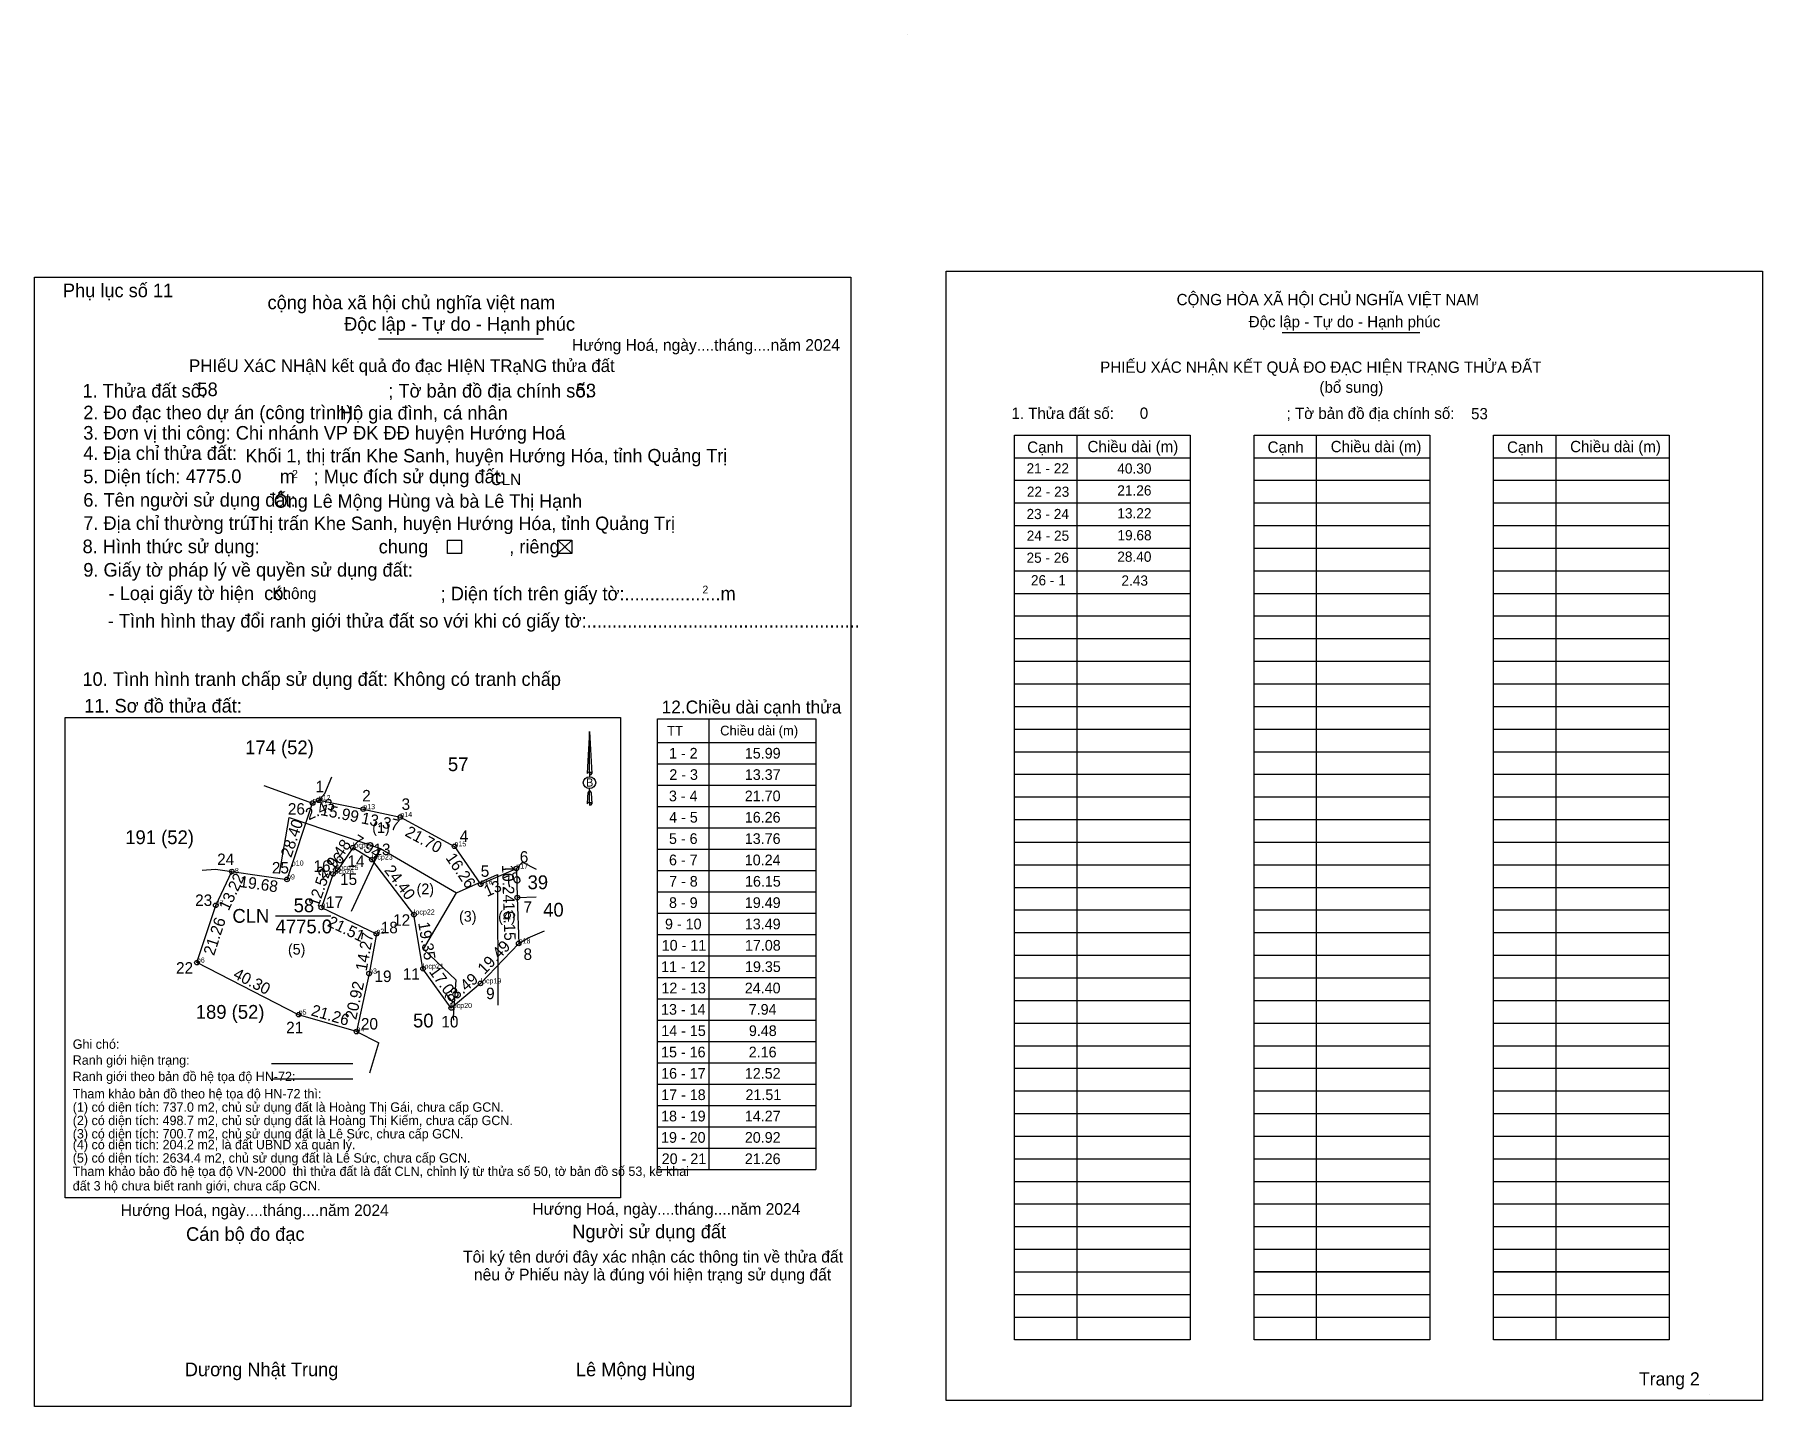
# Model space of a CAD drawing. Extents: x 549874 to 550483, y 1840855 to 1841338.
import ezdxf

# ---------------------------------------------------------------- set-up
doc = ezdxf.new("R2010")
doc.units = 0
for name, color, linetype in [('Level 1', 7, 'Continuous'), ('Level 10', 7, 'Continuous'), ('Level 11', 7, 'Continuous'), ('Level 12', 7, 'Continuous'), ('Level 13', 7, 'Continuous'), ('Level 14', 7, 'Continuous'), ('Level 27', 7, 'Continuous'), ('Level 3', 7, 'Continuous'), ('Level 36', 7, 'Continuous'), ('Level 40', 7, 'Continuous'), ('Level 49', 7, 'Continuous'), ('Level 52', 7, 'Continuous'), ('Level 53', 7, 'Continuous'), ('Level 6', 7, 'Continuous'), ('Level 7', 7, 'Continuous'), ('Level 9', 7, 'Continuous')]:
    doc.layers.add(name, color=color, linetype=linetype)

msp = doc.modelspace()

# ---------------------------------------------------------------- linework, layer by layer
at = {"layer": 'Level 1'}
for p, q in [((550181.28, 1841338.49), (550181.28, 1841338.49)), ((550313.53, 1841233.43), (550362.05, 1841233.43)), ((550241.11, 1841197.28), (550241.11, 1840878.32)), ((550325.55, 1841197.28), (550325.55, 1840878.32)), ((550409.99, 1841197.28), (550409.99, 1840878.32)), ((550219.18, 1841189.31), (550281.11, 1841189.31)), ((550303.62, 1841189.31), (550365.55, 1841189.31)), ((550388.06, 1841189.31), (550449.99, 1841189.31)), ((550219.18, 1841181.33), (550281.11, 1841181.33)), ((550303.62, 1841181.33), (550365.55, 1841181.33)), ((550388.06, 1841181.33), (550449.99, 1841181.33)), ((550219.18, 1841173.36), (550281.11, 1841173.36)), ((550303.62, 1841173.36), (550365.55, 1841173.36)), ((550388.06, 1841173.36), (550449.99, 1841173.36)), ((550219.18, 1841165.39), (550281.11, 1841165.39)), ((550303.62, 1841165.39), (550365.55, 1841165.39)), ((550388.06, 1841165.39), (550449.99, 1841165.39)), ((550219.18, 1841157.41), (550281.11, 1841157.41)), ((550303.62, 1841157.41), (550365.55, 1841157.41)), ((550388.06, 1841157.41), (550449.99, 1841157.41)), ((550219.18, 1841149.44), (550281.11, 1841149.44)), ((550303.62, 1841149.44), (550365.55, 1841149.44)), ((550388.06, 1841149.44), (550449.99, 1841149.44)), ((550219.18, 1841141.46), (550281.11, 1841141.46)), ((550303.62, 1841141.46), (550365.55, 1841141.46)), ((550388.06, 1841141.46), (550449.99, 1841141.46)), ((550219.18, 1841133.49), (550281.11, 1841133.49)), ((550303.62, 1841133.49), (550365.55, 1841133.49)), ((550388.06, 1841133.49), (550449.99, 1841133.49)), ((550219.18, 1841125.52), (550281.11, 1841125.52)), ((550303.62, 1841125.52), (550365.55, 1841125.52)), ((550388.06, 1841125.52), (550449.99, 1841125.52)), ((550219.18, 1841117.54), (550281.11, 1841117.54)), ((550303.62, 1841117.54), (550365.55, 1841117.54)), ((550388.06, 1841117.54), (550449.99, 1841117.54)), ((550219.18, 1841109.57), (550281.11, 1841109.57)), ((550303.62, 1841109.57), (550365.55, 1841109.57)), ((550388.06, 1841109.57), (550449.99, 1841109.57)), ((550219.18, 1841101.59), (550281.11, 1841101.59)), ((550303.62, 1841101.59), (550365.55, 1841101.59)), ((550388.06, 1841101.59), (550449.99, 1841101.59)), ((550111.3, 1841097.26), (550111.3, 1840938.36)), ((550093.24, 1841088.86), (550149.05, 1841088.86)), ((550219.18, 1841093.62), (550281.11, 1841093.62)), ((550303.62, 1841093.62), (550365.55, 1841093.62)), ((550388.06, 1841093.62), (550449.99, 1841093.62)), ((550219.18, 1841085.65), (550281.11, 1841085.65)), ((550303.62, 1841085.65), (550365.55, 1841085.65)), ((550388.06, 1841085.65), (550449.99, 1841085.65)), ((550093.24, 1841081.34), (550149.05, 1841081.34)), ((550219.18, 1841077.67), (550281.11, 1841077.67)), ((550303.62, 1841077.67), (550365.55, 1841077.67)), ((550388.06, 1841077.67), (550449.99, 1841077.67)), ((550093.24, 1841073.81), (550149.05, 1841073.81)), ((550219.18, 1841069.7), (550281.11, 1841069.7)), ((550303.62, 1841069.7), (550365.55, 1841069.7)), ((550388.06, 1841069.7), (550449.99, 1841069.7)), ((550093.24, 1841066.29), (550149.05, 1841066.29)), ((550093.24, 1841058.76), (550149.05, 1841058.76)), ((550219.18, 1841061.72), (550281.11, 1841061.72)), ((550303.62, 1841061.72), (550365.55, 1841061.72)), ((550388.06, 1841061.72), (550449.99, 1841061.72)), ((550093.24, 1841051.24), (550149.05, 1841051.24)), ((550219.18, 1841053.75), (550281.11, 1841053.75)), ((550303.62, 1841053.75), (550365.55, 1841053.75)), ((550388.06, 1841053.75), (550449.99, 1841053.75)), ((550219.18, 1841045.78), (550281.11, 1841045.78)), ((550303.62, 1841045.78), (550365.55, 1841045.78)), ((550388.06, 1841045.78), (550449.99, 1841045.78)), ((550093.24, 1841043.71), (550149.05, 1841043.71)), ((550093.24, 1841036.19), (550149.05, 1841036.19)), ((550219.18, 1841037.8), (550281.11, 1841037.8)), ((550303.62, 1841037.8), (550365.55, 1841037.8)), ((550388.06, 1841037.8), (550449.99, 1841037.8)), ((550093.24, 1841028.66), (550149.05, 1841028.66)), ((550219.18, 1841029.83), (550281.11, 1841029.83)), ((550303.62, 1841029.83), (550365.55, 1841029.83)), ((550388.06, 1841029.83), (550449.99, 1841029.83)), ((550093.24, 1841021.13), (550149.05, 1841021.13)), ((550219.18, 1841021.86), (550281.11, 1841021.86)), ((550303.62, 1841021.86), (550365.55, 1841021.86)), ((550388.06, 1841021.86), (550449.99, 1841021.86)), ((550093.24, 1841013.61), (550149.05, 1841013.61)), ((550219.18, 1841013.88), (550281.11, 1841013.88)), ((550303.62, 1841013.88), (550365.55, 1841013.88)), ((550388.06, 1841013.88), (550449.99, 1841013.88)), ((550093.24, 1841006.08), (550149.05, 1841006.08)), ((550219.18, 1841005.91), (550281.11, 1841005.91)), ((550303.62, 1841005.91), (550365.55, 1841005.91)), ((550388.06, 1841005.91), (550449.99, 1841005.91)), ((550093.24, 1840998.56), (550149.05, 1840998.56)), ((550219.18, 1840997.93), (550281.11, 1840997.93)), ((550303.62, 1840997.93), (550365.55, 1840997.93)), ((550388.06, 1840997.93), (550449.99, 1840997.93)), ((550093.24, 1840991.03), (550149.05, 1840991.03)), ((550219.18, 1840989.96), (550281.11, 1840989.96)), ((550303.62, 1840989.96), (550365.55, 1840989.96)), ((550388.06, 1840989.96), (550449.99, 1840989.96)), ((550093.24, 1840983.51), (550149.05, 1840983.51)), ((550219.18, 1840981.99), (550281.11, 1840981.99)), ((550303.62, 1840981.99), (550365.55, 1840981.99)), ((550388.06, 1840981.99), (550449.99, 1840981.99)), ((550093.24, 1840975.98), (550149.05, 1840975.98)), ((550219.18, 1840974.01), (550281.11, 1840974.01)), ((550303.62, 1840974.01), (550365.55, 1840974.01)), ((550388.06, 1840974.01), (550449.99, 1840974.01)), ((550093.24, 1840968.46), (550149.05, 1840968.46)), ((550219.18, 1840966.04), (550281.11, 1840966.04)), ((550303.62, 1840966.04), (550365.55, 1840966.04)), ((550388.06, 1840966.04), (550449.99, 1840966.04)), ((550093.24, 1840960.93), (550149.05, 1840960.93)), ((550219.18, 1840958.06), (550281.11, 1840958.06)), ((550303.62, 1840958.06), (550365.55, 1840958.06)), ((550388.06, 1840958.06), (550449.99, 1840958.06)), ((550093.24, 1840953.41), (550149.05, 1840953.41)), ((550219.18, 1840950.09), (550281.11, 1840950.09)), ((550303.62, 1840950.09), (550365.55, 1840950.09)), ((550388.06, 1840950.09), (550449.99, 1840950.09)), ((550093.24, 1840945.88), (550149.05, 1840945.88)), ((550219.18, 1840942.12), (550281.11, 1840942.12)), ((550303.62, 1840942.12), (550365.55, 1840942.12)), ((550388.06, 1840942.12), (550449.99, 1840942.12)), ((550093.24, 1840938.36), (550149.05, 1840938.36)), ((550219.18, 1840934.14), (550281.11, 1840934.14)), ((550303.62, 1840934.14), (550365.55, 1840934.14)), ((550388.06, 1840934.14), (550449.99, 1840934.14)), ((550219.18, 1840926.17), (550281.11, 1840926.17)), ((550303.62, 1840926.17), (550365.55, 1840926.17)), ((550388.06, 1840926.17), (550449.99, 1840926.17)), ((550219.18, 1840918.19), (550281.11, 1840918.19)), ((550303.62, 1840918.19), (550365.55, 1840918.19)), ((550388.06, 1840918.19), (550449.99, 1840918.19)), ((550219.18, 1840910.22), (550281.11, 1840910.22)), ((550303.62, 1840910.22), (550365.55, 1840910.22)), ((550388.06, 1840910.22), (550449.99, 1840910.22)), ((550219.18, 1840902.25), (550281.11, 1840902.25)), ((550303.62, 1840902.25), (550365.55, 1840902.25)), ((550388.06, 1840902.25), (550449.99, 1840902.25)), ((550219.18, 1840894.27), (550281.11, 1840894.27)), ((550303.62, 1840894.27), (550365.55, 1840894.27)), ((550388.06, 1840894.27), (550449.99, 1840894.27)), ((550219.18, 1840886.3), (550281.11, 1840886.3)), ((550219.18, 1840886.3), (550281.11, 1840886.3)), ((550303.62, 1840886.3), (550365.55, 1840886.3)), ((550303.62, 1840886.3), (550365.55, 1840886.3)), ((550388.06, 1840886.3), (550449.99, 1840886.3)), ((550388.06, 1840886.3), (550449.99, 1840886.3)), ((550464.29, 1840859.11), (550464.29, 1840859.11))]:
    msp.add_line(p, q, dxfattribs=at)
for points in [[(550219.18, 1841197.28), (550281.11, 1841197.28), (550281.11, 1840878.32), (550219.18, 1840878.32)], [(550303.62, 1841197.28), (550365.55, 1841197.28), (550365.55, 1840902.25), (550303.62, 1840902.25)], [(550303.62, 1841197.28), (550365.55, 1841197.28), (550365.55, 1840878.32), (550303.62, 1840878.32)], [(550388.06, 1841197.28), (550449.99, 1841197.28), (550449.99, 1840902.25), (550388.06, 1840902.25)], [(550388.06, 1841197.28), (550449.99, 1841197.28), (550449.99, 1840878.32), (550388.06, 1840878.32)]]:
    msp.add_lwpolyline(points, close=True, dxfattribs=at)
msp.add_lwpolyline([(550093.24, 1840938.36), (550093.24, 1841097.26), (550149.05, 1841097.26), (550149.05, 1840938.36)], dxfattribs=at)
at = {"layer": 'Level 10'}
for p, q in [((550058.08, 1841160.18), (550063.03, 1841155.57)), ((550063.03, 1841160.18), (550058.08, 1841155.57)), ((549959.94, 1841042.71), (549963.29, 1841062.42)), ((549963.29, 1841062.42), (549995.6, 1841051.54)), ((549995.6, 1841051.54), (549985.25, 1841029.31)), ((549995.6, 1841051.54), (550022.32, 1841035.89)), ((550022.32, 1841035.89), (550036.79, 1841042.32)), ((550036.79, 1841042.32), (550036.96, 1840996.28))]:
    msp.add_line(p, q, dxfattribs=at)
msp.add_lwpolyline([(549987.09, 1840986.96), (549966.68, 1840992.92), (549930.8, 1841011.27), (549937.43, 1841031.47), (549943.1, 1841043.41), (549962.58, 1841040.6), (549971.59, 1841067.53), (549973.8, 1841068.54), (549989.47, 1841065.37), (550002.54, 1841062.58), (550021.64, 1841052.27), (550030.86, 1841038.88), (550043.45, 1841044.43), (550043.77, 1841034.2), (550044.27, 1841018.05), (550030.82, 1841003.95), (550020.49, 1840995.27), (550010.52, 1841009.13), (550007.33, 1841028.22), (549992.51, 1841047.6), (549985.77, 1841051.79), (549980.45, 1841043.94), (549978.8, 1841042.55), (549974.7, 1841030.72), (549994.11, 1841021.44), (549991.51, 1841007.41)], close=True, dxfattribs=at)
msp.add_lwpolyline([(550021.35, 1840991), (550021.23, 1840992.18), (550022.22, 1841005.05), (550010.7, 1841016.05), (550022.32, 1841035.89)], dxfattribs=at)
at = {"layer": 'Level 11'}
for centre in [(549971.59, 1841067.53), (549973.8, 1841068.54), (549989.47, 1841065.37), (550002.54, 1841062.58), (549985.77, 1841051.79), (550021.64, 1841052.27), (549992.51, 1841047.6), (550043.45, 1841044.43), (549943.1, 1841043.41), (549962.58, 1841040.6), (549978.8, 1841042.55), (549980.45, 1841043.94), (550030.86, 1841038.88), (550043.77, 1841034.2), (549937.43, 1841031.47), (549974.7, 1841030.72), (550007.33, 1841028.22), (549994.11, 1841021.44), (550044.27, 1841018.05), (549930.8, 1841011.27), (550010.52, 1841009.13), (549991.51, 1841007.41), (550030.82, 1841003.95), (549966.68, 1840992.92), (550020.49, 1840995.27), (549987.09, 1840986.96), (549987.09, 1840986.96)]:
    msp.add_circle(centre, 0.811, dxfattribs=at)
at = {"layer": 'Level 13'}
for p, q in [((549957.15, 1840975.69), (549985.8, 1840975.69)), ((549957.17, 1840970.35), (549985.81, 1840970.35))]:
    msp.add_line(p, q, dxfattribs=at)
for points in [[(549873.55, 1841252.99), (550161.45, 1841252.99), (550161.45, 1840854.79), (549873.55, 1840854.79)], [(550194.99, 1841255.05), (550482.89, 1841255.05), (550482.89, 1840856.85), (550194.99, 1840856.85)]]:
    msp.add_lwpolyline(points, close=True, dxfattribs=at)
at = {"layer": 'Level 14'}
for p, q in [((549975.9, 1841070.89), (549978.36, 1841076.77)), ((549954.41, 1841073.72), (549971.59, 1841067.53)), ((549973.8, 1841068.54), (549975.9, 1841070.89)), ((550043.45, 1841044.43), (550045.64, 1841046.68)), ((550045.64, 1841046.68), (550050.42, 1841044.17)), ((549932.7, 1841043.84), (549937.39, 1841044.23)), ((549937.39, 1841044.23), (549943.1, 1841043.41)), ((550047.56, 1841020), (550053.36, 1841022.51)), ((549991.82, 1840972.39), (549994.94, 1840982.94))]:
    msp.add_line(p, q, dxfattribs=at)
at = {"layer": 'Level 27'}
for p, q in [((550043.77, 1841034.2), (550050.45, 1841034.48)), ((550044.27, 1841018.05), (550047.56, 1841020)), ((549987.09, 1840986.96), (549994.94, 1840982.94))]:
    msp.add_line(p, q, dxfattribs=at)
at = {"layer": 'Level 3'}
for p, q in [((550181.29, 1841338.49), (550181.29, 1841338.49)), ((550464.3, 1840859.11), (550464.3, 1840859.11))]:
    msp.add_line(p, q, dxfattribs=at)
at = {"layer": 'Level 40'}
for p, q in [((550069.27, 1841092.77), (550068.59, 1841080.28)), ((550069.27, 1841092.77), (550070.02, 1841077.97)), ((550069.27, 1841092.77), (550070.02, 1841077.97)), ((550069.27, 1841078.47), (550069.27, 1841092.77)), ((550069.27, 1841092.77), (550070.02, 1841077.97)), ((550068.59, 1841080.28), (550068.43, 1841077.97)), ((550069.27, 1841078.47), (550069.27, 1841077.92)), ((550069.27, 1841077.92), (550069.27, 1841077.49)), ((550069.27, 1841077.49), (550069.27, 1841076.93)), ((550069.27, 1841077.49), (550069.27, 1841076.93)), ((550069.27, 1841077.49), (550069.27, 1841076.93)), ((550070.02, 1841077.97), (550070.02, 1841077.97)), ((550068.59, 1841069.62), (550068.43, 1841067.28)), ((550068.64, 1841071.12), (550068.59, 1841069.62)), ((550069.27, 1841071.95), (550068.64, 1841071.12)), ((550069.27, 1841071.95), (550069.27, 1841072.61)), ((550069.27, 1841071.95), (550069.27, 1841072.61)), ((550069.27, 1841071.95), (550069.27, 1841072.61)), ((550069.27, 1841071.95), (550069.86, 1841071.12)), ((550069.27, 1841071.95), (550069.86, 1841071.12)), ((550069.27, 1841071.95), (550069.86, 1841071.12)), ((550069.27, 1841067.78), (550069.27, 1841071.95)), ((550069.86, 1841071.12), (550070.02, 1841067.28)), ((550069.86, 1841071.12), (550070.02, 1841067.28)), ((550069.86, 1841071.12), (550070.02, 1841067.28)), ((550069.27, 1841067.78), (550069.27, 1841067.19)), ((550069.27, 1841067.19), (550069.27, 1841066.78)), ((550070.02, 1841067.28), (550070.02, 1841067.28))]:
    msp.add_line(p, q, dxfattribs=at)
msp.add_ellipse((550069.27, 1841074.72), major_axis=(2.2, 0), ratio=0.952727, dxfattribs=at)
for centre, start_param, end_param in [((550069.27, 1841077.95), 1.570796, 3.074452), ((550069.27, 1841077.95), 0.067141, 1.570796), ((550069.27, 1841077.95), 4.712389, 6.283185), ((550069.27, 1841067.24), 2.491069, 3.074278), ((550069.27, 1841067.24), 1.570796, 2.491069), ((550069.27, 1841067.24), 0.067141, 1.570796), ((550069.27, 1841067.24), 4.712389, 6.283185)]:
    msp.add_ellipse(centre, major_axis=(0.807, 0), ratio=0.614131, start_param=start_param, end_param=end_param, dxfattribs=at)
at = {"layer": 'Level 53'}
for p, q in [((549873.54, 1841253), (549873.54, 1841253)), ((549994.8, 1841231.2), (550053.02, 1841231.2)), ((549884.31, 1841097.68), (550080.18, 1841097.68)), ((549884.31, 1840928.29), (549884.31, 1841097.68)), ((550080.18, 1841097.68), (550080.18, 1840928.29)), ((550080.18, 1840928.29), (549884.31, 1840928.29)), ((550161.43, 1840854.81), (550161.43, 1840854.81))]:
    msp.add_line(p, q, dxfattribs=at)
for points in [[(550019.18, 1841160.18), (550024.13, 1841160.18), (550024.13, 1841155.57), (550019.18, 1841155.57)], [(550058.08, 1841160.18), (550063.03, 1841160.18), (550063.03, 1841155.57), (550058.08, 1841155.57)]]:
    msp.add_lwpolyline(points, close=True, dxfattribs=at)
at = {"layer": 'Level 7'}
for p, q in [((549971.59, 1841067.53), (549971.59, 1841067.53)), ((549973.8, 1841068.54), (549973.8, 1841068.54)), ((549989.47, 1841065.37), (549989.47, 1841065.37)), ((550002.54, 1841062.58), (550002.54, 1841062.58)), ((549985.77, 1841051.79), (549985.77, 1841051.79)), ((550021.64, 1841052.27), (550021.64, 1841052.27)), ((549964.27, 1841045.48), (549964.27, 1841045.48)), ((549992.51, 1841047.6), (549992.51, 1841047.6)), ((549942.8, 1841042.76), (549942.8, 1841042.76)), ((549962.58, 1841040.6), (549962.58, 1841040.6)), ((549978.8, 1841042.55), (549978.8, 1841042.55)), ((549980.45, 1841043.94), (549980.45, 1841043.94)), ((550043.45, 1841044.43), (550043.45, 1841044.43)), ((550030.86, 1841038.88), (550030.86, 1841038.88)), ((549937.43, 1841031.47), (549937.43, 1841031.47)), ((549974.7, 1841030.72), (549974.7, 1841030.72)), ((550007.33, 1841028.22), (550007.33, 1841028.22)), ((549994.11, 1841021.44), (549994.11, 1841021.44)), ((550044.27, 1841018.05), (550044.27, 1841018.05)), ((549930.8, 1841011.27), (549930.8, 1841011.27)), ((550010.52, 1841009.13), (550010.52, 1841009.13)), ((549991.51, 1841007.41), (549991.51, 1841007.41)), ((550030.82, 1841003.95), (550030.82, 1841003.95)), ((549966.68, 1840992.92), (549966.68, 1840992.92)), ((550020.49, 1840995.27), (550020.49, 1840995.27)), ((549987.09, 1840986.96), (549987.09, 1840986.96))]:
    msp.add_line(p, q, dxfattribs=at)
at = {"layer": 'Level 9'}
msp.add_line((549958.55, 1841027.75), (549978.07, 1841027.75), dxfattribs=at)

# ---------------------------------------------------------------- texts
at = {"layer": 'Level 1'}
for s, height, p in [('CỘNG HÒA XÃ HỘI CHỦ NGHĨA VIỆT NAM', 3.987, (550276.3, 1841243.06)), ('Độc lập - Tự do - Hạnh phúc', 3.987, (550301.72, 1841235.27)), ('PHIẾU XÁC NHẬN KẾT QUẢ ĐO ĐẠC HIỆN TRẠNG THỬA ĐẤT', 3.987, (550249.35, 1841219.23)), ('(bổ sung)', 3.987, (550326.67, 1841212.18)), ('1. Thửa đất số:', 3.987, (550218.03, 1841202.96)), ('; Tờ bản đồ địa chính số:', 3.987, (550315.07, 1841202.96)), ('Cạnh', 3.987, (550223.61, 1841191.04)), ('Chiều dài (m)', 3.987, (550244.88, 1841191.24)), ('Cạnh', 3.987, (550308.39, 1841191.04)), ('Chiều dài (m)', 3.987, (550330.64, 1841191.24)), ('Cạnh', 3.987, (550392.83, 1841191.04)), ('Chiều dài (m)', 3.987, (550415.08, 1841191.24)), ('TT', 3.427, (550096.63, 1841091.25)), ('Chiều dài (m)', 3.4268, (550115.32, 1841091.37)), ('Trang 2', 4.651, (550439.34, 1840862.19))]:
    msp.add_text(s, height=height, dxfattribs=at).set_placement(p)
at = {"layer": 'Level 12'}
for s, p in [('p12', (549973.8, 1841068.54)), ('p11', (549971.59, 1841067.53)), ('p13', (549989.47, 1841065.37)), ('p14', (550002.54, 1841062.58)), ('locp24', (549985.77, 1841051.79)), ('p15', (550021.64, 1841052.27)), ('p10', (549964.27, 1841045.48)), ('locp25', (549980.45, 1841043.94)), ('locp23', (549992.51, 1841047.6)), ('p17', (550043.45, 1841044.43)), ('p8', (549942.8, 1841042.76)), ('p9', (549962.58, 1841040.6)), ('locp26', (549978.8, 1841042.55)), ('p16', (550030.86, 1841038.88)), ('p7', (549937.43, 1841031.47)), ('p1', (549974.7, 1841030.72)), ('locp22', (550007.33, 1841028.22)), ('p2', (549994.11, 1841021.44)), ('p18', (550044.27, 1841018.05)), ('p6', (549930.8, 1841011.27)), ('p3', (549991.51, 1841007.41)), ('locp21', (550010.52, 1841009.13)), ('locp19', (550030.82, 1841003.95)), ('locp20', (550020.49, 1840995.27)), ('p5', (549966.68, 1840992.92)), ('p4', (549987.09, 1840986.96))]:
    msp.add_text(s, height=1.8, dxfattribs=at).set_placement(p)
at = {"layer": 'Level 13'}
for s, p in [('58', (549964.92, 1841029.05)), ('CLN', (549943.32, 1841025.32)), ('4775.0', (549958.56, 1841021.59))]:
    msp.add_text(s, height=4.863, dxfattribs=at).set_placement(p)
at = {"layer": 'Level 14'}
for s, p in [('(1)', (549992.64, 1841057.02)), ('(2)', (550008.26, 1841035.39)), ('(3)', (550023.24, 1841025.71)), ('(4)', (550037.04, 1841025.71)), ('(5)', (549962.9, 1841014.11))]:
    msp.add_text(s, height=3.77, dxfattribs=at).set_placement(p)
at = {"layer": 'Level 36'}
for s, p in [('174 (52)', (549947.8, 1841084.73)), ('57', (550019.33, 1841078.79)), ('191 (52)', (549905.53, 1841053.05)), ('39', (550047.41, 1841037.17)), ('40', (550052.91, 1841027.49)), ('189 (52)', (549930.4, 1840991.47)), ('50', (550007.02, 1840988.42))]:
    msp.add_text(s, height=4.863, dxfattribs=at).set_placement(p)
at = {"layer": 'Level 40'}
msp.add_text('B', height=2.88, dxfattribs=at).set_placement((550068.02, 1841073.36))
at = {"layer": 'Level 49'}
for s, rotation, p in [('2.43', 24.62356, (549970.25, 1841061.39)), ('15.99', 348.572, (549974.16, 1841063.34)), ('13.37', 347.93428, (549988.5, 1841060.44)), ('28.40', 71.51337, (549964.06, 1841048.08)), ('21.70', 331.63881, (550003.87, 1841056.15)), ('9.48', 55.85923, (549979.46, 1841044.22)), ('7.94', 328.1385, (549985.29, 1841053.24)), ('2.16', 40.14144, (549975.08, 1841040.69)), ('24.40', 307.38374, (549996.67, 1841043.77)), ('16.26', 304.55408, (550018.35, 1841048.18)), ('10.24', 271.77608, (550038.38, 1841045.79)), ('13.22', 64.57014, (549941.97, 1841029.31)), ('19.68', 351.78585, (549945.63, 1841037.97)), ('12.52', 70.8937, (549973.66, 1841030.7)), ('13.76', 23.80146, (550033.13, 1841034.39)), ('21.26', 71.82756, (549936.82, 1841013.51)), ('21.51', 334.46291, (549976.49, 1841024.29)), ('16.15', 271.77608, (550038.8, 1841032.51)), ('14.27', 79.49726, (549990.65, 1841008.11)), ('19.35', 279.49007, (550008.8, 1841025.29)), ('19.49', 46.35358, (550032.28, 1841006.89)), ('40.30', 332.9136, (549943.28, 1841005.98)), ('17.08', 305.73734, (550012.46, 1841008.1)), ('20.92', 77.80807, (549986.95, 1840990.93)), ('13.49', 40.04912, (550019.97, 1840996.11)), ('21.26', 343.73516, (549970.8, 1840992.73))]:
    msp.add_text(s, height=4.053, rotation=rotation, dxfattribs=at).set_placement(p)
at = {"layer": 'Level 52'}
for s, height, p in [('21 - 22', 3.595, (550223.37, 1841183.75)), ('40.30', 3.595, (550255.38, 1841183.7)), ('22 - 23', 3.595, (550223.48, 1841175.51)), ('21.26', 3.595, (550255.39, 1841175.97)), ('23 - 24', 3.595, (550223.36, 1841167.65)), ('13.22', 3.595, (550255.4, 1841167.9)), ('24 - 25', 3.595, (550223.44, 1841160)), ('19.68', 3.595, (550255.44, 1841160.17)), ('25 - 26', 3.595, (550223.37, 1841152.24)), ('28.40', 3.595, (550255.38, 1841152.61)), ('26 - 1', 3.595, (550224.92, 1841144.29)), ('2.43', 3.595, (550256.84, 1841144.19)), ('1 - 2', 3.769, (550097.28, 1841083.21)), ('15.99', 3.769, (550124.03, 1841083.21)), ('2 - 3', 3.769, (550097.4, 1841075.69)), ('13.37', 3.769, (550124.04, 1841075.69)), ('3 - 4', 3.769, (550097.26, 1841068.16)), ('21.70', 3.769, (550124.01, 1841068.16)), ('4 - 5', 3.769, (550097.35, 1841060.64)), ('16.26', 3.769, (550124.02, 1841060.64)), ('5 - 6', 3.769, (550097.27, 1841053.11)), ('13.76', 3.769, (550124.02, 1841053.11)), ('6 - 7', 3.769, (550097.29, 1841045.59)), ('10.24', 3.769, (550124.01, 1841045.59)), ('7 - 8', 3.769, (550097.33, 1841038.06)), ('16.15', 3.769, (550124.09, 1841038.06)), ('8 - 9', 3.769, (550097.29, 1841030.54)), ('19.49', 3.769, (550124.03, 1841030.54)), ('9 - 10', 3.769, (550095.87, 1841023.01)), ('13.49', 3.769, (550124.03, 1841023.01)), ('10 - 11', 3.769, (550094.72, 1841015.49)), ('17.08', 3.769, (550124.07, 1841015.49)), ('11 - 12', 3.769, (550094.5, 1841007.96)), ('19.35', 3.769, (550124.09, 1841007.96)), ('12 - 13', 3.769, (550094.61, 1841000.44)), ('24.40', 3.769, (550124.01, 1841000.44)), ('13 - 14', 3.769, (550094.48, 1840992.91)), ('7.94', 3.769, (550125.4, 1840992.91)), ('14 - 15', 3.769, (550094.57, 1840985.39)), ('9.48', 3.769, (550125.46, 1840985.39)), ('15 - 16', 3.769, (550094.49, 1840977.86)), ('2.16', 3.769, (550125.41, 1840977.86)), ('16 - 17', 3.769, (550094.51, 1840970.34)), ('12.52', 3.769, (550124.03, 1840970.34)), ('17 - 18', 3.769, (550094.54, 1840962.81)), ('21.51', 3.769, (550124.25, 1840962.81)), ('18 - 19', 3.769, (550094.5, 1840955.29)), ('14.27', 3.769, (550124.04, 1840955.29)), ('19 - 20', 3.769, (550094.48, 1840947.76)), ('20.92', 3.769, (550124.03, 1840947.76)), ('20 - 21', 3.769, (550094.72, 1840940.24)), ('21.26', 3.769, (550124.02, 1840940.24))]:
    msp.add_text(s, height=height, dxfattribs=at).set_placement(p)
at = {"layer": 'Level 53'}
for s, height, p in [('Phụ lục số 11', 4.8, (549883.54, 1841245.88)), ('cộng hòa xã hội chủ nghĩa việt nam', 4.8052, (549955.71, 1841241.65)), ('Độc lập - Tự do - Hạnh phúc', 4.8052, (549982.71, 1841234.06)), ('Hướng Hoá, ngày....tháng....năm 2024', 4.1176, (550063.05, 1841226.98)), ('PHIếU XáC NHậN kết quả đo đạc HIệN TRạNG thửa đất', 4.4488, (549928.02, 1841219.51)), ('1. Thửa đất số:', 4.8, (549890.44, 1841210.49)), ('; Tờ bản đồ địa chính số:', 4.8, (549998.31, 1841210.52)), ('2. Đo đạc theo dự án (công trình):', 4.7984, (549890.73, 1841202.84)), ('Hộ gia đình, cá nhân', 4.7984, (549981.23, 1841202.76)), ('3. Đơn vị thi công: Chi nhánh VP ĐK ĐĐ huyện Hướng Hoá', 4.7984, (549890.73, 1841195.67)), ('4. Địa chỉ thửa đất:', 4.7984, (549890.73, 1841188.54)), ('5. Diện tích:', 4.7984, (549890.73, 1841180.31)), ('; Mục đích sử dụng đất:', 4.8, (549971.95, 1841180.31)), ('m', 4.8, (549960.02, 1841180.31)), ('2', 2.75, (549964.36, 1841182.22)), ('6. Tên người sử dụng đất:', 4.7984, (549890.73, 1841172.04)), ('7. Địa chỉ thường trú:', 4.7984, (549890.73, 1841163.84)), ('8. Hình thức sử dụng:', 4.7984, (549890.48, 1841155.63)), ('chung                , riêng', 4.8, (549994.9, 1841155.57)), ('9. Giấy tờ pháp lý về quyền sử dụng đất:', 4.7984, (549890.73, 1841147.37)), ('     - Loại giấy tờ hiện  có:', 4.8, (549890.73, 1841139.1)), ('     ; Diện tích trên giấy tờ:...................m', 4.7984, (550007.84, 1841139)), ('2', 2.75, (550109.09, 1841141.42)), ('     - Tình hình thay đổi ranh giới thửa đất so với khi có giấy tờ:......................................................', 4.79999, (549890.44, 1841129.41)), ('10. Tình hình tranh chấp sử dụng đất: Không có tranh chấp', 4.7984, (549890.44, 1841108.85)), ('11. Sơ đồ thửa đất:', 4.7984, (549891.06, 1841099.45)), ('12.Chiều dài cạnh thửa', 4.5585, (550094.68, 1841099.11)), ('Ghi chó:', 3.304, (549887.01, 1840980.88)), ('Ranh giới hiện trạng:', 3.3037, (549887.01, 1840975.26)), ('Ranh giới theo bản đồ hệ tọa độ HN-72:', 3.3037, (549887.01, 1840969.5)), ('Tham khảo bản đồ theo hệ tọa độ HN-72 thì:', 3.3037, (549887.01, 1840963.4)), ('(1) có diện tích: 737.0 m2, chủ sử dụng đất là Hoàng Thị Gái, chưa cấp GCN.', 3.3037, (549887.01, 1840958.69)), ('(2) có diện tích: 498.7 m2, chủ sử dụng đất là Hoàng Thị Kiếm, chưa cấp GCN.', 3.3037, (549887.01, 1840953.98)), ('(3) có diện tích: 700.7 m2, chủ sử dụng đất là Lê Sức, chưa cấp GCN.', 3.3037, (549887.01, 1840949.28)), ('(4) có diện tích: 204.2 m2, là đất UBND xã quản lý.', 3.3037, (549887.01, 1840945.47)), ('(5) có diện tích: 2634.4 m2, chủ sử dụng đất là Lê Sức, chưa cấp GCN.', 3.3037, (549887.01, 1840940.76)), ('Tham khảo bảo đồ hệ tọa độ VN-2000  thì thửa đất là đất CLN, chỉnh lý từ thửa số 50, tờ bản đồ số 53, kê khai ', 3.30372, (549887.01, 1840936.06)), ('đất 3 hộ chưa biết ranh giới, chưa cấp GCN.', 3.3037, (549887.01, 1840930.93)), ('Hướng Hoá, ngày....tháng....năm 2024', 4.1176, (549903.93, 1840921.93)), ('Hướng Hoá, ngày....tháng....năm 2024', 4.1176, (550049.09, 1840922.37)), ('Cán bộ đo đạc', 4.8054, (549926.98, 1840913.18)), ('Người sử dụng đất', 4.8052, (550063.16, 1840914.07)), ('Tôi ký tên dưới đây xác nhận các thông tin về thửa đất ', 4.1355, (550024.65, 1840905.53)), ('nêu ở Phiếu này là đúng vói hiện trạng sử dụng đất', 4.1355, (550028.47, 1840899.22)), ('Dương Nhật Trung', 4.7984, (549926.53, 1840865.46)), ('Lê Mộng Hùng', 4.7984, (550064.46, 1840865.46))]:
    msp.add_text(s, height=height, dxfattribs=at).set_placement(p)
at = {"layer": 'Level 6'}
for s, height, p in [('58', 4.798, (549931, 1841211.01)), ('53', 4.798, (550064.42, 1841210.59)), ('Khối 1, thị trấn Khe Sanh, huyện Hướng Hóa, tỉnh Quảng Trị', 4.7332, (549947.93, 1841187.65)), ('4775.0', 4.798, (549926.87, 1841180.37)), ('CLN', 4.023, (550034.4, 1841179.63)), ('Ông Lê Mộng Hùng và bà Lê Thị Hạnh', 4.7332, (549957.92, 1841171.65)), ('Thị trấn Khe Sanh, huyện Hướng Hóa, tỉnh Quảng Trị', 4.7332, (549948.87, 1841163.79)), ('Không', 4.023, (549957.42, 1841139.45))]:
    msp.add_text(s, height=height, dxfattribs=at).set_placement(p)
for s, height, p in [('0', 3.97, (550263.31, 1841203.04)), ('53', 3.968, (550380.15, 1841202.85))]:
    msp.add_text(s, height=height, rotation=359.83944, dxfattribs=at).set_placement(p)
at = {"layer": 'Level 9'}
for s, height, p in [('1', 4.05, (549972.65, 1841071.35)), ('2', 4.05, (549989.09, 1841068.11)), ('26', 4.053, (549962.87, 1841063.45)), ('3', 4.05, (550002.97, 1841065.12)), ('4', 4.05, (550023.49, 1841053.86)), ('13', 4.053, (549993.04, 1841049.18)), ('24', 4.053, (549937.92, 1841045.67)), ('25', 4.053, (549957.24, 1841042.71)), ('16', 4.053, (549971.91, 1841043.28)), ('14', 4.053, (549983.89, 1841045.01)), ('5', 4.05, (550030.89, 1841041.53)), ('6', 4.05, (550044.66, 1841046.52)), ('15', 4.053, (549981.27, 1841038.66)), ('23', 4.053, (549930.17, 1841031.25)), ('17', 4.053, (549976.33, 1841030.56)), ('7', 4.05, (550045.97, 1841028.86)), ('12', 4.053, (549999.99, 1841024.26)), ('18', 4.053, (549995.62, 1841021.62)), ('8', 4.05, (550045.97, 1841012.22)), ('22', 4.053, (549923.43, 1841007.39)), ('19', 4.053, (549993.41, 1841004.43)), ('11', 4.053, (550003.4, 1841005.24)), ('9', 4.05, (550032.78, 1840998.38)), ('21', 4.053, (549962.26, 1840986.37)), ('20', 4.053, (549988.63, 1840987.68)), ('10', 4.053, (550017, 1840988.42))]:
    msp.add_text(s, height=height, dxfattribs=at).set_placement(p)

doc.saveas('drawing.dxf')
